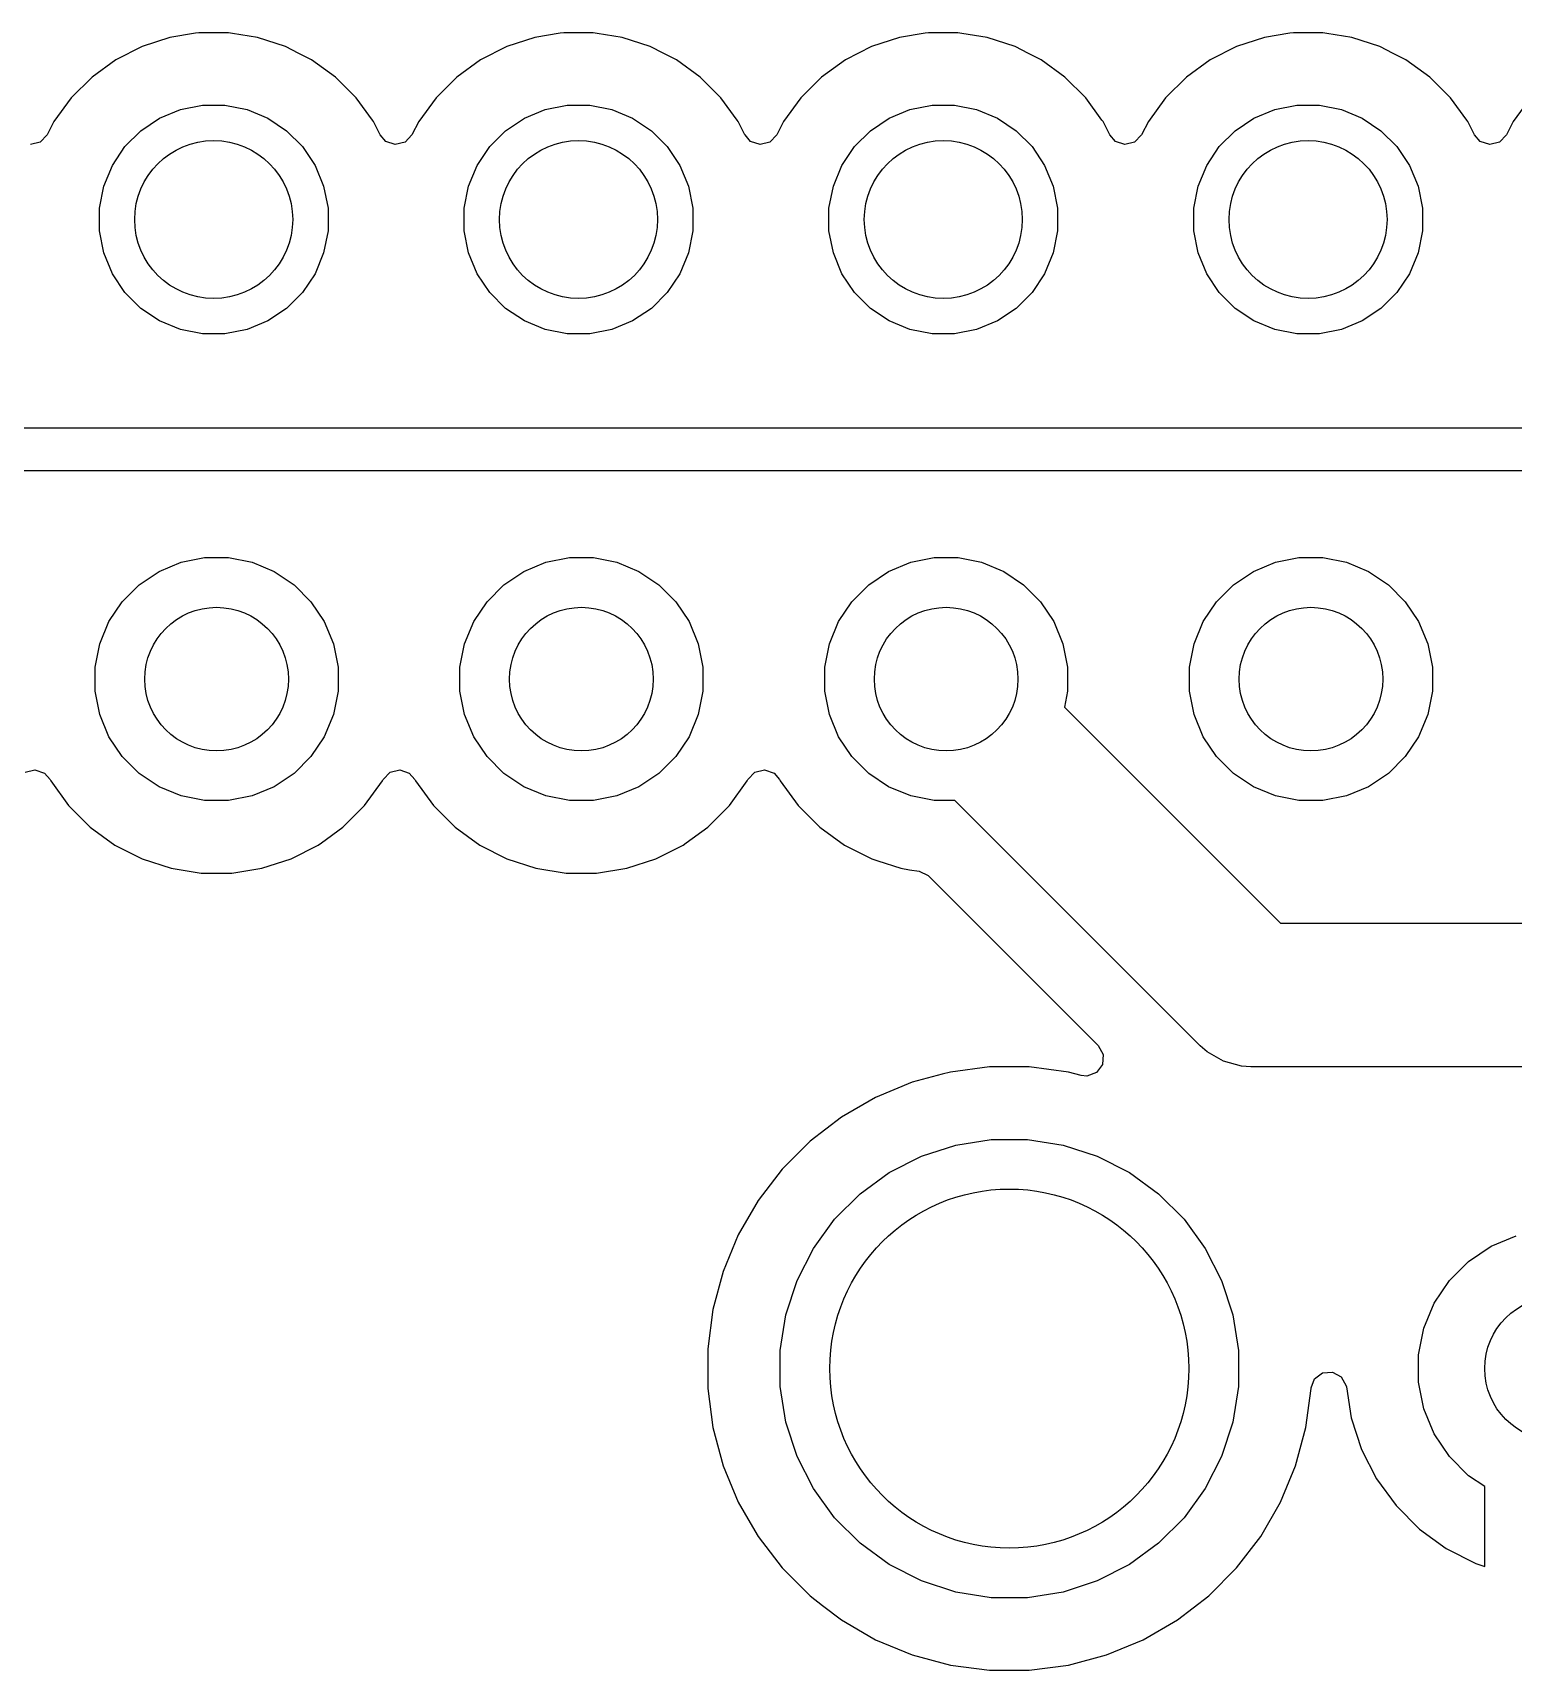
# Model space of a CAD drawing. Extents: x 4.41 to 8.11, y -5.15 to -2.23.
# Drawn here: x 6.1252 to 6.531, y -4.374 to -3.9252 of the extents above; entities that cross this region are included whole.
import ezdxf

# ---------------------------------------------------------------- set-up
doc = ezdxf.new("R2010")
doc.units = 0
doc.header["$MEASUREMENT"] = 0
doc.layers.add('BLACK', color=7, linetype='CONTINUOUS')

msp = doc.modelspace()

# ---------------------------------------------------------------- linework, layer by layer
at = {"layer": 'BLACK', "linetype": 'CONTINUOUS'}
for p, q in [((6.16281, -3.92644), (6.15515, -3.92893)), ((6.16982, -3.92533), (6.16281, -3.92644)), ((6.17077, -3.92518), (6.16982, -3.92533)), ((6.17883, -3.92518), (6.17077, -3.92518)), ((6.17992, -3.92535), (6.17883, -3.92518)), ((6.18679, -3.92644), (6.17992, -3.92535)), ((6.19446, -3.92893), (6.18679, -3.92644)), ((6.26281, -3.92644), (6.25515, -3.92893)), ((6.26982, -3.92533), (6.26281, -3.92644)), ((6.27077, -3.92518), (6.26982, -3.92533)), ((6.27883, -3.92518), (6.27077, -3.92518)), ((6.27992, -3.92535), (6.27883, -3.92518)), ((6.28679, -3.92644), (6.27992, -3.92535)), ((6.29446, -3.92893), (6.28679, -3.92644)), ((6.36281, -3.92644), (6.35515, -3.92893)), ((6.36982, -3.92533), (6.36281, -3.92644)), ((6.37077, -3.92518), (6.36982, -3.92533)), ((6.37883, -3.92518), (6.37077, -3.92518)), ((6.37992, -3.92535), (6.37883, -3.92518)), ((6.38679, -3.92644), (6.37992, -3.92535)), ((6.39446, -3.92893), (6.38679, -3.92644)), ((6.46281, -3.92644), (6.45515, -3.92893)), ((6.46982, -3.92533), (6.46281, -3.92644)), ((6.47077, -3.92518), (6.46982, -3.92533)), ((6.47883, -3.92518), (6.47077, -3.92518)), ((6.47992, -3.92535), (6.47883, -3.92518)), ((6.48679, -3.92644), (6.47992, -3.92535)), ((6.49446, -3.92893), (6.48679, -3.92644)), ((6.15515, -3.92893), (6.14797, -3.93259)), ((6.19817, -3.93082), (6.19446, -3.92893)), ((6.20164, -3.93259), (6.19817, -3.93082)), ((6.25515, -3.92893), (6.24797, -3.93259)), ((6.29817, -3.93082), (6.29446, -3.92893)), ((6.30164, -3.93259), (6.29817, -3.93082)), ((6.35515, -3.92893), (6.34797, -3.93259)), ((6.39817, -3.93082), (6.39446, -3.92893)), ((6.40164, -3.93259), (6.39817, -3.93082)), ((6.45515, -3.92893), (6.44797, -3.93259)), ((6.49817, -3.93082), (6.49446, -3.92893)), ((6.50164, -3.93259), (6.49817, -3.93082)), ((6.14797, -3.93259), (6.14145, -3.93732)), ((6.20816, -3.93732), (6.20164, -3.93259)), ((6.20164, -3.93259), (6.20164, -3.93259)), ((6.20164, -3.93259), (6.20164, -3.93259)), ((6.24797, -3.93259), (6.24145, -3.93732)), ((6.30816, -3.93732), (6.30164, -3.93259)), ((6.30164, -3.93259), (6.30164, -3.93259)), ((6.30164, -3.93259), (6.30164, -3.93259)), ((6.34797, -3.93259), (6.34145, -3.93732)), ((6.40816, -3.93732), (6.40164, -3.93259)), ((6.40164, -3.93259), (6.40164, -3.93259)), ((6.40164, -3.93259), (6.40164, -3.93259)), ((6.44797, -3.93259), (6.44145, -3.93732)), ((6.50816, -3.93732), (6.50164, -3.93259)), ((6.50164, -3.93259), (6.50164, -3.93259)), ((6.50164, -3.93259), (6.50164, -3.93259)), ((6.14145, -3.93732), (6.13575, -3.94302)), ((6.21386, -3.94302), (6.20816, -3.93732)), ((6.24145, -3.93732), (6.23575, -3.94302)), ((6.31386, -3.94302), (6.30816, -3.93732)), ((6.34145, -3.93732), (6.33575, -3.94302)), ((6.41386, -3.94302), (6.40816, -3.93732)), ((6.44145, -3.93732), (6.43575, -3.94302)), ((6.51386, -3.94302), (6.50816, -3.93732)), ((6.13575, -3.94302), (6.13101, -3.94954)), ((6.16566, -3.94624), (6.17172, -3.94503)), ((6.17172, -3.94503), (6.17789, -3.94503)), ((6.17789, -3.94503), (6.18395, -3.94624)), ((6.21829, -3.94912), (6.21386, -3.94302)), ((6.23575, -3.94302), (6.23101, -3.94954)), ((6.26566, -3.94624), (6.27172, -3.94503)), ((6.27172, -3.94503), (6.27789, -3.94503)), ((6.27789, -3.94503), (6.28395, -3.94624)), ((6.31829, -3.94912), (6.31386, -3.94302)), ((6.33575, -3.94302), (6.33101, -3.94954)), ((6.36566, -3.94624), (6.37172, -3.94503)), ((6.37172, -3.94503), (6.37789, -3.94503)), ((6.37789, -3.94503), (6.38395, -3.94624)), ((6.41829, -3.94912), (6.41386, -3.94302)), ((6.43575, -3.94302), (6.43101, -3.94954)), ((6.46566, -3.94624), (6.47172, -3.94503)), ((6.47172, -3.94503), (6.47789, -3.94503)), ((6.47789, -3.94503), (6.48395, -3.94624)), ((6.51829, -3.94912), (6.51386, -3.94302)), ((6.53575, -3.94302), (6.53101, -3.94954)), ((6.13101, -3.94954), (6.12915, -3.95319)), ((6.15482, -3.95203), (6.15996, -3.9486)), ((6.15996, -3.9486), (6.16566, -3.94624)), ((6.18395, -3.94624), (6.18965, -3.9486)), ((6.18965, -3.9486), (6.19478, -3.95203)), ((6.21859, -3.94954), (6.21829, -3.94912)), ((6.22043, -3.95314), (6.21859, -3.94954)), ((6.23101, -3.94954), (6.22915, -3.95319)), ((6.25482, -3.95203), (6.25996, -3.9486)), ((6.25996, -3.9486), (6.26566, -3.94624)), ((6.28395, -3.94624), (6.28965, -3.9486)), ((6.28965, -3.9486), (6.29478, -3.95203)), ((6.31859, -3.94954), (6.31829, -3.94912)), ((6.32043, -3.95314), (6.31859, -3.94954)), ((6.33101, -3.94954), (6.32915, -3.95319)), ((6.35482, -3.95203), (6.35996, -3.9486)), ((6.35996, -3.9486), (6.36566, -3.94624)), ((6.38395, -3.94624), (6.38965, -3.9486)), ((6.38965, -3.9486), (6.39478, -3.95203)), ((6.41859, -3.94954), (6.41829, -3.94912)), ((6.42043, -3.95314), (6.41859, -3.94954)), ((6.43101, -3.94954), (6.42915, -3.95319)), ((6.45482, -3.95203), (6.45996, -3.9486)), ((6.45996, -3.9486), (6.46566, -3.94624)), ((6.48395, -3.94624), (6.48965, -3.9486)), ((6.48965, -3.9486), (6.49478, -3.95203)), ((6.51859, -3.94954), (6.51829, -3.94912)), ((6.52043, -3.95314), (6.51859, -3.94954)), ((6.53101, -3.94954), (6.52915, -3.95319)), ((6.12915, -3.95319), (6.12726, -3.95519)), ((6.15046, -3.9564), (6.15482, -3.95203)), ((6.19478, -3.95203), (6.19915, -3.9564)), ((6.22045, -3.95319), (6.22043, -3.95314)), ((6.22199, -3.95497), (6.22045, -3.95319)), ((6.22915, -3.95319), (6.22726, -3.95519)), ((6.25046, -3.9564), (6.25482, -3.95203)), ((6.29478, -3.95203), (6.29915, -3.9564)), ((6.32045, -3.95319), (6.32043, -3.95314)), ((6.32199, -3.95497), (6.32045, -3.95319)), ((6.32915, -3.95319), (6.32726, -3.95519)), ((6.35046, -3.9564), (6.35482, -3.95203)), ((6.39478, -3.95203), (6.39915, -3.9564)), ((6.42045, -3.95319), (6.42043, -3.95314)), ((6.42199, -3.95497), (6.42045, -3.95319)), ((6.42915, -3.95319), (6.42726, -3.95519)), ((6.45046, -3.9564), (6.45482, -3.95203)), ((6.49478, -3.95203), (6.49915, -3.9564)), ((6.52045, -3.95319), (6.52043, -3.95314)), ((6.52199, -3.95497), (6.52045, -3.95319)), ((6.52915, -3.95319), (6.52726, -3.95519)), ((6.12726, -3.95519), (6.12459, -3.95585)), ((6.14703, -3.96153), (6.15046, -3.9564)), ((6.19915, -3.9564), (6.20258, -3.96153)), ((6.22459, -3.95585), (6.22199, -3.95497)), ((6.22726, -3.95519), (6.22459, -3.95585)), ((6.24703, -3.96153), (6.25046, -3.9564)), ((6.29915, -3.9564), (6.30258, -3.96153)), ((6.32459, -3.95585), (6.32199, -3.95497)), ((6.32726, -3.95519), (6.32459, -3.95585)), ((6.34703, -3.96153), (6.35046, -3.9564)), ((6.39915, -3.9564), (6.40258, -3.96153)), ((6.42459, -3.95585), (6.42199, -3.95497)), ((6.42726, -3.95519), (6.42459, -3.95585)), ((6.44703, -3.96153), (6.45046, -3.9564)), ((6.49915, -3.9564), (6.50258, -3.96153)), ((6.52459, -3.95585), (6.52199, -3.95497)), ((6.52726, -3.95519), (6.52459, -3.95585)), ((6.14466, -3.96724), (6.14703, -3.96153)), ((6.20258, -3.96153), (6.20494, -3.96724)), ((6.24466, -3.96724), (6.24703, -3.96153)), ((6.30258, -3.96153), (6.30494, -3.96724)), ((6.34466, -3.96724), (6.34703, -3.96153)), ((6.40258, -3.96153), (6.40494, -3.96724)), ((6.44466, -3.96724), (6.44703, -3.96153)), ((6.50258, -3.96153), (6.50494, -3.96724)), ((6.14346, -3.97329), (6.14466, -3.96724)), ((6.20494, -3.96724), (6.20615, -3.97329)), ((6.24346, -3.97329), (6.24466, -3.96724)), ((6.30494, -3.96724), (6.30615, -3.97329)), ((6.34346, -3.97329), (6.34466, -3.96724)), ((6.40494, -3.96724), (6.40615, -3.97329)), ((6.44346, -3.97329), (6.44466, -3.96724)), ((6.50494, -3.96724), (6.50615, -3.97329)), ((6.14346, -3.97947), (6.14346, -3.97329)), ((6.20615, -3.97329), (6.20615, -3.97947)), ((6.24346, -3.97947), (6.24346, -3.97329)), ((6.30615, -3.97329), (6.30615, -3.97947)), ((6.34346, -3.97947), (6.34346, -3.97329)), ((6.40615, -3.97329), (6.40615, -3.97947)), ((6.44346, -3.97947), (6.44346, -3.97329)), ((6.50615, -3.97329), (6.50615, -3.97947)), ((6.14466, -3.98552), (6.14346, -3.97947)), ((6.20615, -3.97947), (6.20494, -3.98552)), ((6.24466, -3.98552), (6.24346, -3.97947)), ((6.30615, -3.97947), (6.30494, -3.98552)), ((6.34466, -3.98552), (6.34346, -3.97947)), ((6.40615, -3.97947), (6.40494, -3.98552)), ((6.44466, -3.98552), (6.44346, -3.97947)), ((6.50615, -3.97947), (6.50494, -3.98552)), ((6.14703, -3.99123), (6.14466, -3.98552)), ((6.20494, -3.98552), (6.20258, -3.99123)), ((6.24703, -3.99123), (6.24466, -3.98552)), ((6.30494, -3.98552), (6.30258, -3.99123)), ((6.34703, -3.99123), (6.34466, -3.98552)), ((6.40494, -3.98552), (6.40258, -3.99123)), ((6.44703, -3.99123), (6.44466, -3.98552)), ((6.50494, -3.98552), (6.50258, -3.99123)), ((6.15046, -3.99636), (6.14703, -3.99123)), ((6.20258, -3.99123), (6.19915, -3.99636)), ((6.25046, -3.99636), (6.24703, -3.99123)), ((6.30258, -3.99123), (6.29915, -3.99636)), ((6.35046, -3.99636), (6.34703, -3.99123)), ((6.40258, -3.99123), (6.39915, -3.99636)), ((6.45046, -3.99636), (6.44703, -3.99123)), ((6.50258, -3.99123), (6.49915, -3.99636)), ((6.15482, -4.00072), (6.15046, -3.99636)), ((6.19915, -3.99636), (6.19478, -4.00072)), ((6.25482, -4.00072), (6.25046, -3.99636)), ((6.29915, -3.99636), (6.29478, -4.00072)), ((6.35482, -4.00072), (6.35046, -3.99636)), ((6.39915, -3.99636), (6.39478, -4.00072)), ((6.45482, -4.00072), (6.45046, -3.99636)), ((6.49915, -3.99636), (6.49478, -4.00072)), ((6.15996, -4.00415), (6.15482, -4.00072)), ((6.19478, -4.00072), (6.18965, -4.00415)), ((6.25996, -4.00415), (6.25482, -4.00072)), ((6.29478, -4.00072), (6.28965, -4.00415)), ((6.35996, -4.00415), (6.35482, -4.00072)), ((6.39478, -4.00072), (6.38965, -4.00415)), ((6.45996, -4.00415), (6.45482, -4.00072)), ((6.49478, -4.00072), (6.48965, -4.00415)), ((6.16566, -4.00652), (6.15996, -4.00415)), ((6.17172, -4.00772), (6.16566, -4.00652)), ((6.17789, -4.00772), (6.17172, -4.00772)), ((6.18395, -4.00652), (6.17789, -4.00772)), ((6.18965, -4.00415), (6.18395, -4.00652)), ((6.26566, -4.00652), (6.25996, -4.00415)), ((6.27172, -4.00772), (6.26566, -4.00652)), ((6.27789, -4.00772), (6.27172, -4.00772)), ((6.28395, -4.00652), (6.27789, -4.00772)), ((6.28965, -4.00415), (6.28395, -4.00652)), ((6.36566, -4.00652), (6.35996, -4.00415)), ((6.37172, -4.00772), (6.36566, -4.00652)), ((6.37789, -4.00772), (6.37172, -4.00772)), ((6.38395, -4.00652), (6.37789, -4.00772)), ((6.38965, -4.00415), (6.38395, -4.00652)), ((6.46566, -4.00652), (6.45996, -4.00415)), ((6.47172, -4.00772), (6.46566, -4.00652)), ((6.47789, -4.00772), (6.47172, -4.00772)), ((6.48395, -4.00652), (6.47789, -4.00772)), ((6.48965, -4.00415), (6.48395, -4.00652)), ((5.24024, -4.03346), (7.08225, -4.03346)), ((7.07981, -4.04528), (5.2378, -4.04528)), ((6.15982, -4.07285), (6.16588, -4.07034)), ((6.16588, -4.07034), (6.17231, -4.06906)), ((6.17231, -4.06906), (6.17887, -4.06906)), ((6.17887, -4.06906), (6.1853, -4.07034)), ((6.1853, -4.07034), (6.19137, -4.07285)), ((6.25982, -4.07285), (6.26588, -4.07034)), ((6.26588, -4.07034), (6.27231, -4.06906)), ((6.27231, -4.06906), (6.27887, -4.06906)), ((6.27887, -4.06906), (6.2853, -4.07034)), ((6.2853, -4.07034), (6.29137, -4.07285)), ((6.35982, -4.07285), (6.36588, -4.07034)), ((6.36588, -4.07034), (6.37231, -4.06906)), ((6.37231, -4.06906), (6.37887, -4.06906)), ((6.37887, -4.06906), (6.3853, -4.07034)), ((6.3853, -4.07034), (6.39137, -4.07285)), ((6.45982, -4.07285), (6.46588, -4.07034)), ((6.46588, -4.07034), (6.47231, -4.06906)), ((6.47231, -4.06906), (6.47887, -4.06906)), ((6.47887, -4.06906), (6.4853, -4.07034)), ((6.4853, -4.07034), (6.49137, -4.07285)), ((6.15436, -4.07649), (6.15982, -4.07285)), ((6.19137, -4.07285), (6.19682, -4.07649)), ((6.25436, -4.07649), (6.25982, -4.07285)), ((6.29137, -4.07285), (6.29682, -4.07649)), ((6.35436, -4.07649), (6.35982, -4.07285)), ((6.39137, -4.07285), (6.39682, -4.07649)), ((6.45436, -4.07649), (6.45982, -4.07285)), ((6.49137, -4.07285), (6.49682, -4.07649)), ((6.14972, -4.08113), (6.15436, -4.07649)), ((6.19682, -4.07649), (6.20146, -4.08113)), ((6.24972, -4.08113), (6.25436, -4.07649)), ((6.29682, -4.07649), (6.30146, -4.08113)), ((6.34972, -4.08113), (6.35436, -4.07649)), ((6.39682, -4.07649), (6.40146, -4.08113)), ((6.44972, -4.08113), (6.45436, -4.07649)), ((6.49682, -4.07649), (6.50146, -4.08113)), ((6.14608, -4.08659), (6.14972, -4.08113)), ((6.20146, -4.08113), (6.2051, -4.08659)), ((6.24608, -4.08659), (6.24972, -4.08113)), ((6.30146, -4.08113), (6.3051, -4.08659)), ((6.34608, -4.08659), (6.34972, -4.08113)), ((6.40146, -4.08113), (6.4051, -4.08659)), ((6.44608, -4.08659), (6.44972, -4.08113)), ((6.50146, -4.08113), (6.5051, -4.08659)), ((6.14357, -4.09265), (6.14608, -4.08659)), ((6.2051, -4.08659), (6.20761, -4.09265)), ((6.24357, -4.09265), (6.24608, -4.08659)), ((6.3051, -4.08659), (6.30761, -4.09265)), ((6.34357, -4.09265), (6.34608, -4.08659)), ((6.4051, -4.08659), (6.40761, -4.09265)), ((6.44357, -4.09265), (6.44608, -4.08659)), ((6.5051, -4.08659), (6.50761, -4.09265)), ((6.14229, -4.09908), (6.14357, -4.09265)), ((6.20761, -4.09265), (6.20889, -4.09908)), ((6.24229, -4.09908), (6.24357, -4.09265)), ((6.30761, -4.09265), (6.30889, -4.09908)), ((6.34229, -4.09908), (6.34357, -4.09265)), ((6.40761, -4.09265), (6.40889, -4.09908)), ((6.44229, -4.09908), (6.44357, -4.09265)), ((6.50761, -4.09265), (6.50889, -4.09908)), ((6.14229, -4.10564), (6.14229, -4.09908)), ((6.20889, -4.09908), (6.20889, -4.10564)), ((6.24229, -4.10564), (6.24229, -4.09908)), ((6.30889, -4.09908), (6.30889, -4.10564)), ((6.34229, -4.10564), (6.34229, -4.09908)), ((6.40889, -4.09908), (6.40889, -4.10564)), ((6.44229, -4.10564), (6.44229, -4.09908)), ((6.50889, -4.09908), (6.50889, -4.10564)), ((6.14357, -4.11208), (6.14229, -4.10564)), ((6.20889, -4.10564), (6.20761, -4.11208)), ((6.24357, -4.11208), (6.24229, -4.10564)), ((6.30889, -4.10564), (6.30761, -4.11208)), ((6.34357, -4.11208), (6.34229, -4.10564)), ((6.40889, -4.10564), (6.40802, -4.11002)), ((6.44357, -4.11208), (6.44229, -4.10564)), ((6.50889, -4.10564), (6.50761, -4.11208)), ((6.40802, -4.11002), (6.46726, -4.16925)), ((6.14608, -4.11814), (6.14357, -4.11208)), ((6.20761, -4.11208), (6.2051, -4.11814)), ((6.24608, -4.11814), (6.24357, -4.11208)), ((6.30761, -4.11208), (6.3051, -4.11814)), ((6.34608, -4.11814), (6.34357, -4.11208)), ((6.44608, -4.11814), (6.44357, -4.11208)), ((6.50761, -4.11208), (6.5051, -4.11814)), ((6.14972, -4.12359), (6.14608, -4.11814)), ((6.2051, -4.11814), (6.20146, -4.12359)), ((6.24972, -4.12359), (6.24608, -4.11814)), ((6.3051, -4.11814), (6.30146, -4.12359)), ((6.34972, -4.12359), (6.34608, -4.11814)), ((6.44972, -4.12359), (6.44608, -4.11814)), ((6.5051, -4.11814), (6.50146, -4.12359)), ((6.15436, -4.12823), (6.14972, -4.12359)), ((6.20146, -4.12359), (6.19682, -4.12823)), ((6.25436, -4.12823), (6.24972, -4.12359)), ((6.30146, -4.12359), (6.29682, -4.12823)), ((6.35436, -4.12823), (6.34972, -4.12359)), ((6.45436, -4.12823), (6.44972, -4.12359)), ((6.50146, -4.12359), (6.49682, -4.12823)), ((6.12313, -4.12788), (6.1258, -4.12722)), ((6.1258, -4.12722), (6.1284, -4.12811)), ((6.1284, -4.12811), (6.12994, -4.12988)), ((6.15982, -4.13188), (6.15436, -4.12823)), ((6.19682, -4.12823), (6.19137, -4.13188)), ((6.22124, -4.12988), (6.22313, -4.12788)), ((6.22313, -4.12788), (6.2258, -4.12722)), ((6.2258, -4.12722), (6.2284, -4.12811)), ((6.2284, -4.12811), (6.22994, -4.12988)), ((6.25982, -4.13188), (6.25436, -4.12823)), ((6.29682, -4.12823), (6.29137, -4.13188)), ((6.32124, -4.12988), (6.32313, -4.12788)), ((6.32313, -4.12788), (6.3258, -4.12722)), ((6.3258, -4.12722), (6.3284, -4.12811)), ((6.3284, -4.12811), (6.32994, -4.12988)), ((6.35982, -4.13188), (6.35436, -4.12823)), ((6.45982, -4.13188), (6.45436, -4.12823)), ((6.49682, -4.12823), (6.49137, -4.13188)), ((6.12994, -4.12988), (6.13012, -4.13023)), ((6.13012, -4.13023), (6.13504, -4.137)), ((6.16588, -4.13439), (6.15982, -4.13188)), ((6.19137, -4.13188), (6.1853, -4.13439)), ((6.21615, -4.137), (6.22106, -4.13023)), ((6.22106, -4.13023), (6.22106, -4.13023)), ((6.22106, -4.13023), (6.22107, -4.13023)), ((6.22107, -4.13023), (6.22124, -4.12988)), ((6.22994, -4.12988), (6.23012, -4.13023)), ((6.23012, -4.13023), (6.23504, -4.137)), ((6.26588, -4.13439), (6.25982, -4.13188)), ((6.29137, -4.13188), (6.2853, -4.13439)), ((6.31615, -4.137), (6.32106, -4.13023)), ((6.32106, -4.13023), (6.32124, -4.12988)), ((6.32106, -4.13023), (6.32106, -4.13023)), ((6.32106, -4.13023), (6.32106, -4.13023)), ((6.32994, -4.12988), (6.33012, -4.13023)), ((6.33012, -4.13023), (6.33504, -4.137)), ((6.36588, -4.13439), (6.35982, -4.13188)), ((6.46588, -4.13439), (6.45982, -4.13188)), ((6.49137, -4.13188), (6.4853, -4.13439)), ((6.13504, -4.137), (6.14095, -4.14292)), ((6.17231, -4.13567), (6.16588, -4.13439)), ((6.17887, -4.13567), (6.17231, -4.13567)), ((6.1853, -4.13439), (6.17887, -4.13567)), ((6.21023, -4.14292), (6.21615, -4.137)), ((6.21615, -4.137), (6.21615, -4.137)), ((6.21615, -4.137), (6.21615, -4.137)), ((6.23504, -4.137), (6.24095, -4.14292)), ((6.27231, -4.13567), (6.26588, -4.13439)), ((6.27887, -4.13567), (6.27231, -4.13567)), ((6.2853, -4.13439), (6.27887, -4.13567)), ((6.31023, -4.14292), (6.31615, -4.137)), ((6.31615, -4.137), (6.31615, -4.137)), ((6.31615, -4.137), (6.31615, -4.137)), ((6.33504, -4.137), (6.34095, -4.14292)), ((6.37231, -4.13567), (6.36588, -4.13439)), ((6.378, -4.13567), (6.37231, -4.13567)), ((6.44519, -4.20286), (6.378, -4.13567)), ((6.47231, -4.13567), (6.46588, -4.13439)), ((6.47887, -4.13567), (6.47231, -4.13567)), ((6.4853, -4.13439), (6.47887, -4.13567)), ((6.14095, -4.14292), (6.14772, -4.14784)), ((6.20432, -4.14721), (6.21023, -4.14292)), ((6.21023, -4.14292), (6.21023, -4.14292)), ((6.21023, -4.14292), (6.21023, -4.14292)), ((6.24095, -4.14292), (6.24772, -4.14784)), ((6.30432, -4.14721), (6.31023, -4.14292)), ((6.31023, -4.14292), (6.31023, -4.14292)), ((6.31023, -4.14292), (6.31023, -4.14292)), ((6.34095, -4.14292), (6.34772, -4.14784)), ((6.20346, -4.14784), (6.20432, -4.14721)), ((6.30346, -4.14784), (6.30432, -4.14721)), ((6.14772, -4.14784), (6.14772, -4.14784)), ((6.14772, -4.14784), (6.14772, -4.14784)), ((6.14772, -4.14784), (6.15518, -4.15164)), ((6.15518, -4.15164), (6.16314, -4.15422)), ((6.18804, -4.15422), (6.196, -4.15164)), ((6.196, -4.15164), (6.20346, -4.14784)), ((6.24772, -4.14784), (6.24772, -4.14784)), ((6.24772, -4.14784), (6.24772, -4.14784)), ((6.24772, -4.14784), (6.25518, -4.15164)), ((6.25518, -4.15164), (6.26314, -4.15422)), ((6.28804, -4.15422), (6.296, -4.15164)), ((6.296, -4.15164), (6.30346, -4.14784)), ((6.34772, -4.14784), (6.34772, -4.14784)), ((6.34772, -4.14784), (6.34772, -4.14784)), ((6.34772, -4.14784), (6.34956, -4.14877)), ((6.34956, -4.14877), (6.35518, -4.15164)), ((6.35518, -4.15164), (6.35518, -4.15164)), ((6.35518, -4.15164), (6.35518, -4.15164)), ((6.35518, -4.15164), (6.35684, -4.15218)), ((6.16314, -4.15422), (6.17141, -4.15553)), ((6.17141, -4.15553), (6.17141, -4.15553)), ((6.17141, -4.15553), (6.17978, -4.15553)), ((6.17978, -4.15553), (6.18804, -4.15422)), ((6.17978, -4.15553), (6.17978, -4.15553)), ((6.26314, -4.15422), (6.27141, -4.15553)), ((6.27141, -4.15553), (6.27141, -4.15553)), ((6.27141, -4.15553), (6.27978, -4.15553)), ((6.27978, -4.15553), (6.28804, -4.15422)), ((6.27978, -4.15553), (6.27978, -4.15553)), ((6.35684, -4.15218), (6.36314, -4.15422)), ((6.36314, -4.15422), (6.36557, -4.15461)), ((6.36557, -4.15461), (6.36816, -4.15502)), ((6.36816, -4.15502), (6.37065, -4.1562)), ((6.37065, -4.1562), (6.37085, -4.15639)), ((6.37085, -4.15639), (6.41729, -4.20282)), ((6.46726, -4.16925), (7.03533, -4.16925)), ((6.41729, -4.20282), (6.41861, -4.20524)), ((6.41861, -4.20524), (6.41841, -4.20798)), ((6.44712, -4.20455), (6.44519, -4.20286)), ((6.45157, -4.20712), (6.44712, -4.20455)), ((6.44712, -4.20455), (6.44712, -4.20455)), ((6.37675, -4.21006), (6.37453, -4.21065)), ((6.38749, -4.20864), (6.37675, -4.21006)), ((6.37675, -4.21006), (6.37675, -4.21006)), ((6.37675, -4.21006), (6.37675, -4.21006)), ((6.39833, -4.20864), (6.38749, -4.20864)), ((6.38749, -4.20864), (6.38749, -4.20864)), ((6.38749, -4.20864), (6.38749, -4.20864)), ((6.40908, -4.21006), (6.39833, -4.20864)), ((6.39833, -4.20864), (6.39833, -4.20864)), ((6.39833, -4.20864), (6.39833, -4.20864)), ((6.41256, -4.21099), (6.40908, -4.21006)), ((6.40908, -4.21006), (6.40908, -4.21006)), ((6.40908, -4.21006), (6.40908, -4.21006)), ((6.41676, -4.21018), (6.41418, -4.21115)), ((6.41841, -4.20798), (6.41676, -4.21018)), ((6.45654, -4.20845), (6.45157, -4.20712)), ((6.45911, -4.20862), (6.45654, -4.20845)), ((6.45654, -4.20845), (6.45654, -4.20845)), ((7.02718, -4.20862), (6.45911, -4.20862)), ((6.36627, -4.21286), (6.35626, -4.21701)), ((6.37453, -4.21065), (6.36627, -4.21286)), ((6.41257, -4.21099), (6.41256, -4.21099)), ((6.41418, -4.21115), (6.41257, -4.21099)), ((6.35626, -4.21701), (6.34687, -4.22243)), ((6.35626, -4.21701), (6.35626, -4.21701)), ((6.34687, -4.22243), (6.33827, -4.22903)), ((6.33827, -4.22903), (6.33061, -4.2367)), ((6.33827, -4.22903), (6.33827, -4.22903)), ((6.36881, -4.23314), (6.37821, -4.23009)), ((6.37821, -4.23009), (6.38797, -4.22854)), ((6.38797, -4.22854), (6.39786, -4.22854)), ((6.39786, -4.22854), (6.40762, -4.23009)), ((6.40762, -4.23009), (6.41702, -4.23314)), ((6.33061, -4.2367), (6.32401, -4.2453)), ((6.33061, -4.2367), (6.33061, -4.2367)), ((6.36, -4.23763), (6.36881, -4.23314)), ((6.41702, -4.23314), (6.42583, -4.23763)), ((6.352, -4.24344), (6.36, -4.23763)), ((6.42583, -4.23763), (6.43382, -4.24344)), ((6.32401, -4.2453), (6.31859, -4.25468)), ((6.34501, -4.25043), (6.352, -4.24344)), ((6.43382, -4.24344), (6.44081, -4.25043)), ((6.3392, -4.25843), (6.34501, -4.25043)), ((6.44081, -4.25043), (6.44662, -4.25843)), ((6.31859, -4.25468), (6.31444, -4.2647)), ((6.31859, -4.25468), (6.31859, -4.25468)), ((6.525, -4.25783), (6.53188, -4.25497)), ((6.33472, -4.26723), (6.3392, -4.25843)), ((6.44662, -4.25843), (6.45111, -4.26723)), ((6.51881, -4.26196), (6.525, -4.25783)), ((6.51354, -4.26723), (6.51881, -4.26196)), ((6.31444, -4.2647), (6.31163, -4.27517)), ((6.33166, -4.27663), (6.33472, -4.26723)), ((6.45111, -4.26723), (6.45417, -4.27663)), ((6.5094, -4.27343), (6.51354, -4.26723)), ((6.31163, -4.27517), (6.31022, -4.28592)), ((6.31163, -4.27517), (6.31163, -4.27517)), ((6.33012, -4.2864), (6.33166, -4.27663)), ((6.45417, -4.27663), (6.45571, -4.2864)), ((6.50655, -4.28031), (6.5094, -4.27343)), ((6.5051, -4.28761), (6.50655, -4.28031)), ((6.31022, -4.28592), (6.31022, -4.28592)), ((6.31022, -4.28592), (6.31022, -4.29676)), ((6.33012, -4.29628), (6.33012, -4.2864)), ((6.45571, -4.2864), (6.45571, -4.29628)), ((6.5051, -4.29506), (6.5051, -4.28761)), ((6.47567, -4.29661), (6.47655, -4.2942)), ((6.47655, -4.2942), (6.47875, -4.29254)), ((6.47875, -4.29254), (6.48149, -4.29233)), ((6.48149, -4.29233), (6.48391, -4.29363)), ((6.48391, -4.29363), (6.48524, -4.29604)), ((6.50655, -4.30237), (6.5051, -4.29506)), ((6.31022, -4.29676), (6.31022, -4.29676)), ((6.31022, -4.29676), (6.31163, -4.30751)), ((6.33166, -4.30604), (6.33012, -4.29628)), ((6.45571, -4.29628), (6.45417, -4.30604)), ((6.4742, -4.30751), (6.47561, -4.29676)), ((6.47561, -4.29676), (6.47563, -4.2966)), ((6.47563, -4.2966), (6.47567, -4.29661)), ((6.48524, -4.29604), (6.4853, -4.29634)), ((6.4853, -4.29634), (6.48665, -4.30485)), ((6.5094, -4.30925), (6.50655, -4.30237)), ((6.31163, -4.30751), (6.31163, -4.30751)), ((6.31163, -4.30751), (6.31163, -4.30751)), ((6.31163, -4.30751), (6.31163, -4.30751)), ((6.31163, -4.30751), (6.31444, -4.31798)), ((6.33472, -4.31544), (6.33166, -4.30604)), ((6.45417, -4.30604), (6.45111, -4.31544)), ((6.47139, -4.31798), (6.4742, -4.30751)), ((6.48665, -4.30485), (6.48945, -4.31348)), ((6.48945, -4.31348), (6.49358, -4.32157)), ((6.51354, -4.31545), (6.5094, -4.30925)), ((6.31444, -4.31798), (6.31859, -4.32799)), ((6.3392, -4.32425), (6.33472, -4.31544)), ((6.45111, -4.31544), (6.44662, -4.32425)), ((6.46724, -4.32799), (6.47139, -4.31798)), ((6.51881, -4.32071), (6.51354, -4.31545)), ((6.49358, -4.32157), (6.49891, -4.32892)), ((6.52323, -4.32367), (6.51881, -4.32071)), ((6.34501, -4.33225), (6.3392, -4.32425)), ((6.44662, -4.32425), (6.44081, -4.33225)), ((6.52323, -4.3456), (6.52323, -4.32367)), ((6.31859, -4.32799), (6.31859, -4.32799)), ((6.31859, -4.32799), (6.32184, -4.33364)), ((6.46182, -4.33738), (6.46724, -4.32799)), ((6.49891, -4.32892), (6.49891, -4.32892)), ((6.49891, -4.32892), (6.50533, -4.33534)), ((6.32184, -4.33364), (6.32401, -4.33738)), ((6.352, -4.33924), (6.34501, -4.33225)), ((6.44081, -4.33225), (6.43382, -4.33924)), ((6.50533, -4.33534), (6.51268, -4.34068)), ((6.32401, -4.33738), (6.32401, -4.33738)), ((6.32401, -4.33738), (6.32401, -4.33738)), ((6.32401, -4.33738), (6.33061, -4.34598)), ((6.36, -4.34505), (6.352, -4.33924)), ((6.43382, -4.33924), (6.42583, -4.34505)), ((6.45522, -4.34598), (6.46182, -4.33738)), ((6.51268, -4.34068), (6.52077, -4.3448)), ((6.52077, -4.3448), (6.52323, -4.3456)), ((6.33061, -4.34598), (6.33061, -4.34598)), ((6.33061, -4.34598), (6.33827, -4.35365)), ((6.36881, -4.34954), (6.36, -4.34505)), ((6.42583, -4.34505), (6.41702, -4.34954)), ((6.44756, -4.35365), (6.45522, -4.34598)), ((6.33827, -4.35365), (6.33827, -4.35365)), ((6.33827, -4.35365), (6.34173, -4.3563)), ((6.37821, -4.35259), (6.36881, -4.34954)), ((6.38797, -4.35414), (6.37821, -4.35259)), ((6.40762, -4.35259), (6.39786, -4.35414)), ((6.41702, -4.34954), (6.40762, -4.35259)), ((6.43896, -4.36025), (6.44756, -4.35365)), ((6.34173, -4.3563), (6.34687, -4.36025)), ((6.39786, -4.35414), (6.38797, -4.35414)), ((6.34687, -4.36025), (6.35113, -4.36271)), ((6.35113, -4.36271), (6.35626, -4.36567)), ((6.42957, -4.36567), (6.43896, -4.36025)), ((6.35626, -4.36567), (6.35626, -4.36567)), ((6.35626, -4.36567), (6.35626, -4.36567)), ((6.35626, -4.36567), (6.36627, -4.36981)), ((6.41955, -4.36981), (6.42957, -4.36567)), ((6.36627, -4.36981), (6.37675, -4.37262)), ((6.40908, -4.37262), (6.41955, -4.36981)), ((6.37675, -4.37262), (6.38749, -4.37404)), ((6.38749, -4.37404), (6.38749, -4.37404)), ((6.38749, -4.37404), (6.39833, -4.37404)), ((6.39833, -4.37404), (6.40908, -4.37262)), ((6.39833, -4.37404), (6.39833, -4.37404))]:
    msp.add_line(p, q, dxfattribs=at)
at = {"layer": 'BLACK'}
for centre, radius in [((6.1748, -3.97638), 0.02165), ((6.2748, -3.97638), 0.02165), ((6.3748, -3.97638), 0.02165), ((6.4748, -3.97638), 0.02165), ((6.17559, -4.10236), 0.01969), ((6.27559, -4.10236), 0.01969), ((6.37559, -4.10236), 0.01969), ((6.47559, -4.10236), 0.01969), ((6.39291, -4.29134), 0.04921), ((6.54291, -4.29134), 0.01969)]:
    msp.add_circle(centre, radius, dxfattribs=at)
at = {"layer": 'WHITE'}
for centre, radius in [((6.1748, -3.97638), 0.02165), ((6.2748, -3.97638), 0.02165), ((6.3748, -3.97638), 0.02165), ((6.4748, -3.97638), 0.02165), ((6.17559, -4.10236), 0.01969), ((6.27559, -4.10236), 0.01969), ((6.37559, -4.10236), 0.01969), ((6.47559, -4.10236), 0.01969), ((6.39291, -4.29134), 0.04921), ((6.54291, -4.29134), 0.01969)]:
    msp.add_circle(centre, radius, dxfattribs=at)

doc.saveas('drawing.dxf')
